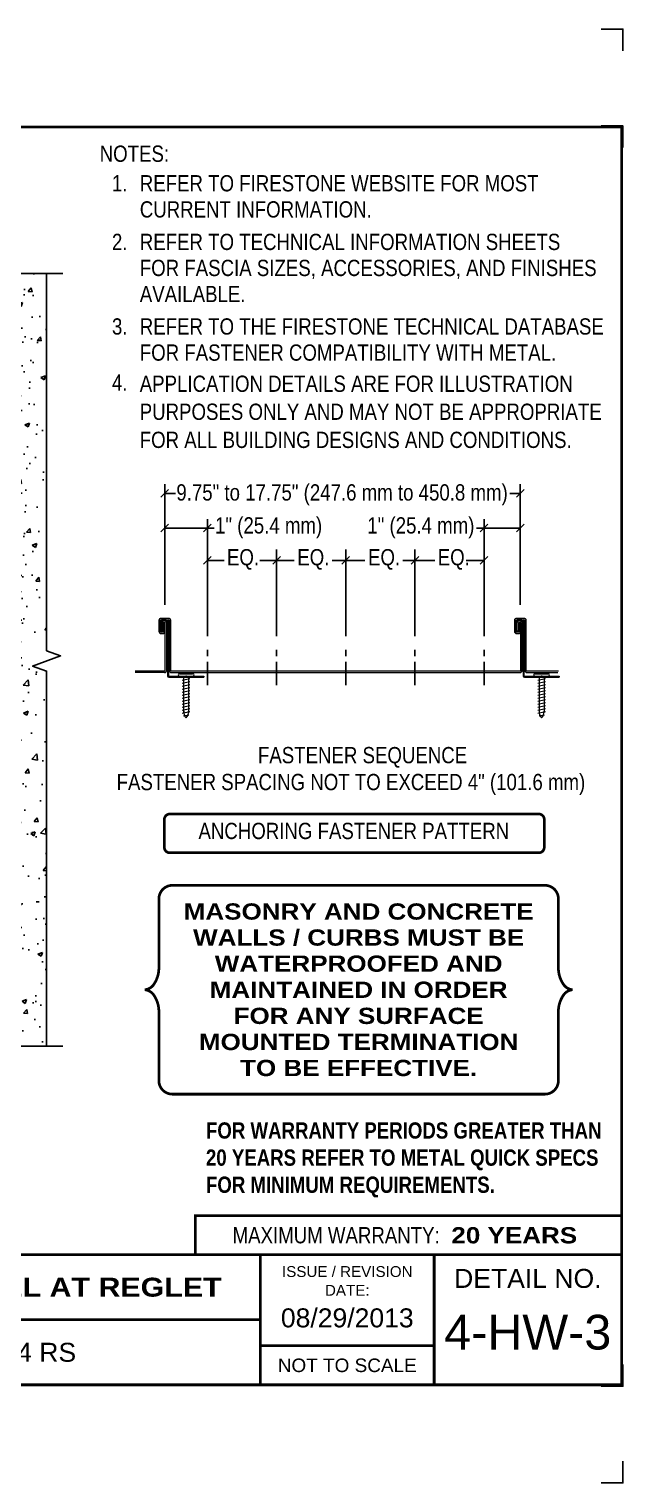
# Model space of a CAD drawing. Header units: inches. Extents: x 0 to 20, y 0 to 16.8.
# Drawn here: x 13.19 to 20.03, y 0 to 16.76 of the extents above; entities that cross this region are included whole.
import ezdxf
from ezdxf.enums import TextEntityAlignment as Align

# ---------------------------------------------------------------- set-up
doc = ezdxf.new("R2010")
doc.units = ezdxf.units.IN
doc.header["$MEASUREMENT"] = 0
doc.layers.get('0').update_dxf_attribs({"linetype": 'CONTINUOUS'})
doc.layers.get('DEFPOINTS').update_dxf_attribs({"linetype": 'CONTINUOUS'})
doc.layers.add('FSBP-ACCESSORY-FIRESTONE', color=7, linetype='CONTINUOUS', lineweight=9)
doc.layers.add('FSBP-TRIMS', color=7, linetype='CONTINUOUS', lineweight=9)
for name, color, linetype in [('FSBP-ANNO-NOTE', 7, 'CONTINUOUS'), ('FSBP-TTLB', 7, 'CONTINUOUS'), ('FSBP-TTLB-BORDER', 7, 'CONTINUOUS'), ('FSBP-TTLB-TEXT', 7, 'CONTINUOUS'), ('FSBP-WALL-CURB', 9, 'CONTINUOUS')]:
    doc.layers.add(name, color=color, linetype=linetype)
doc.styles.add('ARIAL', font='arial.ttf')
doc.styles.add('ARIAL_BOLD', font='')
doc.styles.add('ARIAL_NAR', font='ARIALN.TTF')
doc.styles.add('FSBP_ARIAL_BOLD', font='')
doc.styles.add('FSBP_ARIAL_NAR', font='ARIALN.TTF')
doc.styles.get('ARIAL_BOLD').set_extended_font_data('Arial Black')
doc.styles.get('FSBP_ARIAL_BOLD').set_extended_font_data('Arial Black')

# ---------------------------------------------------------------- blocks, each defined once
blk = doc.blocks.new('A$C486F1324')
at = {"layer": 'DEFPOINTS', "linetype": 'Continuous', "ltscale": 1.75}
for points in [[(20.031, 16.512), (20.031, 16.762), (19.781, 16.762)], [(20.031, 0.25), (20.031, 0), (19.781, 0)]]:
    blk.add_lwpolyline(points, dxfattribs=at)
at = {"layer": 'DEFPOINTS', "color": 1}
for points in [[(20.031, 15.396), (20.031, 15.646), (19.781, 15.646)], [(20.031, 1.365), (20.031, 1.115), (19.781, 1.115)]]:
    blk.add_lwpolyline(points, dxfattribs=at)
at = {"layer": 'FSBP-TTLB', "const_width": 0.0312}
blk.add_lwpolyline([(15.106, 2.631), (20.016, 2.631), (20.016, 3.082), (15.106, 3.082)], close=True, dxfattribs=at)
for points in [[(0.016, 2.631), (0.016, 1.131), (20.016, 1.131), (20.016, 2.631), (0.016, 2.631)], [(15.856, 2.631), (15.856, 1.131)], [(17.857, 2.631), (17.857, 1.131)], [(20.016, 2.631), (20.016, 1.131)], [(4.841, 1.881), (15.856, 1.881)], [(15.856, 1.582), (17.857, 1.582)]]:
    blk.add_lwpolyline(points, dxfattribs=at)
at = {"layer": 'FSBP-TTLB-BORDER', "const_width": 0.0312}
blk.add_lwpolyline([(20.016, 2.631), (20.016, 15.631), (0.016, 15.631), (0.016, 2.631)], dxfattribs=at)
at = {"layer": 'FSBP-TTLB-TEXT', "style": 'ARIAL_NAR'}
blk.add_text('MAXIMUM WARRANTY:', height=0.1875, dxfattribs=at).set_placement((17.921, 2.856), align=Align.MIDDLE_RIGHT)
at = {"layer": 'FSBP-TTLB-TEXT', "style": 'ARIAL'}
for s, height, p in [('ISSUE / REVISION', 0.125, (16.856, 2.437)), ('DETAIL NO.', 0.2188, (18.936, 2.358)), ('DATE:', 0.125, (16.856, 2.221)), ('NOT TO SCALE', 0.15625, (16.856, 1.356))]:
    blk.add_text(s, height=height, dxfattribs=at).set_placement(p, align=Align.MIDDLE_CENTER)
at = {"layer": 'FSBP-TTLB-TEXT'}
for tag, height, style, p in [('MAXIMUM_WARRANTY', 0.188, 'ARIAL_BOLD', (18.055, 2.855)), ('ACCPT_SYSTEMS', 0.219, 'ARIAL', (12.51, 1.506))]:
    blk.add_attdef(tag, text='', height=height, dxfattribs=dict(at, style=style)).set_placement(p, align=Align.MIDDLE_LEFT)
for tag, height, style, p in [('DETAIL_DESCP_LINE_1', 0.219, 'ARIAL_BOLD', (10.347, 2.257)), ('ISSUE_REV_DATE', 0.219, 'ARIAL', (16.856, 1.903)), ('DETAIL_NUMBER', 0.438, 'ARIAL', (18.935, 1.738))]:
    blk.add_attdef(tag, text='', height=height, dxfattribs=dict(at, style=style)).set_placement(p, align=Align.MIDDLE_CENTER)

msp = doc.modelspace()

# ---------------------------------------------------------------- hatches: boundary and pattern name
at = {"layer": 'FSBP-ACCESSORY-FIRESTONE'}
for points in [[(14.786, 9.306, 0.414214), (14.801, 9.291), (14.838, 9.291), (14.838, 9.301), (14.796, 9.301), (14.796, 9.369), (14.786, 9.369)], [(18.881, 9.306, 0.414214), (18.896, 9.291), (18.933, 9.291), (18.933, 9.301), (18.891, 9.301), (18.891, 9.369), (18.881, 9.369)]]:
    msp.add_hatch(color=256, dxfattribs=at).paths.add_polyline_path(points)
at = {"layer": 'FSBP-WALL-CURB'}
h = msp.add_hatch(dxfattribs=at)
h.set_pattern_fill('AR-CONC', color=256, scale=0.075, style=0)
h.set_pattern_definition([(50, (2.80015, -10.33357), (0.537945, -0.047064), [0.05625, -0.61875]), (355, (2.80015, -10.33357), (-0.104064, 0.564144), [0.045, -0.495]), (100.4514, (2.845, -10.3375), (0.433882, 0.51708), [0.047805, -0.525857]), (46.1842, (2.80015, -10.1836), (0.80043, -0.12414), [0.084375, -0.928125]), (96.6356, (2.86685, -10.1939), (0.700997, 0.730588), [0.071708, -0.788785]), (351.1842, (2.80015, -10.1836), (0.700996, 0.73059), [0.0675, -0.7425]), (21, (2.87515, -10.22107), (0.44768, -0.301964), [0.05625, -0.61875]), (326, (2.87515, -10.22107), (0.182486, 0.543863), [0.045, -0.495]), (71.4514, (2.91245, -10.24623), (0.630167, 0.241898), [0.047805, -0.525857]), (37.5, (2.80015, -10.33357), (0.0091199, 0.2496704), [0, -0.489, 0, -0.5025, 0, -0.496875]), (7.5, (2.80015, -10.33357), (0.1973022, 0.2958088), [0, -0.2865, 0, -0.47775, 0, -0.189375]), (327.5, (2.6329, -10.33357), (0.4003668, -0.0169162), [0, -0.1875, 0, -0.585, 0, -0.77625]), (317.5, (2.5579, -10.33357), (0.4373896, 0.0750787), [0, -0.24375, 0, -0.3885, 0, -0.55125])])
h.paths.add_polyline_path([(13.392, 13.944), (11.989, 13.944), (11.93, 13.783), (11.813, 14.105), (11.754, 13.944), (10.278, 13.944), (10.278, 13.454), (10.815, 13.454), (10.816, 13.454), (10.816, 13.454), (10.994, 13.454, -0.273948), (10.994, 13.278), (10.278, 13.278), (10.278, 12.98), (10.895, 12.98), (10.92, 12.974), (10.92, 12.9), (10.895, 12.894), (10.278, 12.894), (10.278, 11.914), (10.929, 11.914), (10.954, 11.907), (10.954, 11.833), (10.929, 11.827), (10.278, 11.827), (10.278, 5.035), (11.754, 5.035), (11.813, 5.196), (11.93, 4.874), (11.989, 5.035), (13.392, 5.035), (13.392, 9.359), (13.231, 9.418), (13.553, 9.535), (13.392, 9.594)])
h.paths.add_polyline_path([(12.73, 9.656, -0.414214), (12.847, 9.538), (12.847, 9.158, 0.140908), (12.891, 9.024, 0.224453), (12.969, 8.978, 0.224453), (12.891, 8.932, 0.140908), (12.847, 8.799), (12.847, 8.418, -0.414214), (12.73, 8.301), (11.013, 8.301, -0.414214), (10.895, 8.418), (10.895, 8.799, 0.140908), (10.852, 8.932, 0.224453), (10.774, 8.978, 0.224453), (10.852, 9.024, 0.140908), (10.895, 9.158), (10.895, 9.538, -0.414214), (11.013, 9.656)], flags=16)
h.paths.add_polyline_path([(11.483, 8.369), (12.263, 8.369), (12.263, 8.646), (11.483, 8.646)], flags=8)
h.paths.add_polyline_path([(11.171, 8.644), (12.576, 8.644), (12.576, 8.862), (11.171, 8.862)], flags=8)
h.paths.add_polyline_path([(11.229, 8.869), (12.513, 8.869), (12.513, 9.087), (11.229, 9.087)], flags=8)
h.paths.add_polyline_path([(11.159, 9.046), (12.562, 9.046), (12.562, 9.323), (11.159, 9.323)], flags=8)
h.paths.add_polyline_path([(11.134, 9.321), (12.626, 9.321), (12.626, 9.539), (11.134, 9.539)], flags=8)

# ---------------------------------------------------------------- linework, layer by layer
at = {"layer": 'FSBP-ACCESSORY-FIRESTONE'}
for p, q in [((14.686, 9.943), (14.686, 9.818)), ((14.702, 9.809), (14.702, 9.951)), ((14.702, 9.951), (14.806, 9.951)), ((14.702, 9.936), (14.702, 9.825)), ((14.798, 9.968), (14.711, 9.968)), ((14.776, 9.941), (14.712, 9.941)), ((14.712, 9.941), (14.712, 9.819)), ((14.716, 9.913), (14.716, 9.824)), ((14.771, 9.951), (14.717, 9.951)), ((14.759, 9.921), (14.733, 9.921)), ((14.733, 9.921), (14.733, 9.824)), ((14.733, 9.894), (14.743, 9.894)), ((14.733, 9.894), (14.733, 9.824)), ((14.751, 9.938), (14.741, 9.938)), ((14.759, 9.909), (14.743, 9.909)), ((14.743, 9.909), (14.743, 9.809)), ((14.743, 9.894), (14.743, 9.828)), ((14.759, 9.36), (14.759, 9.921)), ((14.759, 9.818), (14.759, 9.909)), ((14.776, 9.374), (14.776, 9.941)), ((14.776, 9.368), (14.776, 9.913)), ((14.796, 9.941), (14.785, 9.941)), ((14.786, 9.374), (14.786, 9.936)), ((14.796, 9.374), (14.796, 9.941)), ((14.806, 9.951), (14.806, 9.368)), ((14.806, 9.374), (14.806, 9.936)), ((14.823, 9.36), (14.823, 9.943)), ((18.781, 9.943), (18.781, 9.818)), ((18.798, 9.951), (18.901, 9.951)), ((18.798, 9.809), (18.798, 9.951)), ((18.798, 9.936), (18.798, 9.825)), ((18.893, 9.968), (18.806, 9.968)), ((18.871, 9.941), (18.808, 9.941)), ((18.808, 9.941), (18.808, 9.819)), ((18.811, 9.913), (18.811, 9.824)), ((18.866, 9.951), (18.813, 9.951)), ((18.855, 9.921), (18.828, 9.921)), ((18.828, 9.921), (18.828, 9.824)), ((18.828, 9.894), (18.838, 9.894)), ((18.828, 9.894), (18.828, 9.824)), ((18.846, 9.938), (18.836, 9.938)), ((18.855, 9.909), (18.838, 9.909)), ((18.838, 9.909), (18.838, 9.809)), ((18.838, 9.894), (18.838, 9.828)), ((18.855, 9.36), (18.855, 9.921)), ((18.855, 9.818), (18.855, 9.909)), ((18.871, 9.374), (18.871, 9.941)), ((18.871, 9.368), (18.871, 9.913)), ((18.891, 9.941), (18.88, 9.941)), ((18.881, 9.374), (18.881, 9.936)), ((18.891, 9.374), (18.891, 9.941)), ((18.901, 9.951), (18.901, 9.368)), ((18.901, 9.374), (18.901, 9.936)), ((18.918, 9.36), (18.918, 9.943)), ((14.743, 9.809), (14.702, 9.809)), ((14.711, 9.793), (14.734, 9.793)), ((14.733, 9.824), (14.712, 9.819)), ((14.716, 9.824), (14.733, 9.824)), ((14.731, 9.814), (14.721, 9.811)), ((18.838, 9.809), (18.798, 9.809)), ((18.806, 9.793), (18.83, 9.793)), ((18.828, 9.824), (18.808, 9.819)), ((18.811, 9.824), (18.828, 9.824)), ((18.827, 9.814), (18.817, 9.811)), ((14.786, 9.578), (14.786, 9.306)), ((14.786, 9.578), (14.796, 9.578)), ((14.796, 9.578), (14.796, 9.301)), ((18.881, 9.578), (18.881, 9.306)), ((18.881, 9.578), (18.891, 9.578)), ((18.891, 9.578), (18.891, 9.301)), ((14.759, 9.36), (14.412, 9.36)), ((14.751, 9.343), (14.412, 9.343)), ((14.786, 9.369), (14.796, 9.369)), ((14.796, 9.301), (15.203, 9.301)), ((14.801, 9.291), (15.203, 9.291)), ((18.855, 9.36), (14.823, 9.36)), ((14.831, 9.343), (18.846, 9.343)), ((14.838, 9.301), (14.838, 9.291)), ((14.925, 9.329), (15.073, 9.329)), ((14.925, 9.301), (15.073, 9.301)), ((14.955, 9.291), (15.003, 9.301)), ((14.955, 9.257), (15.043, 9.274)), ((14.955, 9.222), (15.043, 9.239)), ((14.971, 9.301), (14.971, 8.881)), ((15.028, 9.301), (15.028, 8.881)), ((15.203, 9.301), (15.203, 9.291)), ((18.881, 9.369), (18.891, 9.369)), ((18.891, 9.301), (19.298, 9.301)), ((18.896, 9.291), (19.298, 9.291)), ((19.289, 9.36), (18.918, 9.36)), ((18.926, 9.343), (19.28, 9.343)), ((18.933, 9.301), (18.933, 9.291)), ((19.02, 9.329), (19.169, 9.329)), ((19.02, 9.301), (19.169, 9.301)), ((19.051, 9.291), (19.098, 9.301)), ((19.051, 9.257), (19.138, 9.274)), ((19.051, 9.222), (19.138, 9.239)), ((19.066, 9.301), (19.066, 8.881)), ((19.123, 9.301), (19.123, 8.881)), ((19.298, 9.301), (19.298, 9.291)), ((14.955, 9.187), (15.043, 9.205)), ((14.955, 9.153), (15.043, 9.17)), ((14.955, 9.118), (15.043, 9.135)), ((14.955, 9.083), (15.043, 9.1)), ((14.955, 9.048), (15.043, 9.066)), ((19.051, 9.187), (19.138, 9.205)), ((19.051, 9.153), (19.138, 9.17)), ((19.051, 9.118), (19.138, 9.135)), ((19.051, 9.083), (19.138, 9.1)), ((19.051, 9.048), (19.138, 9.066)), ((14.955, 9.014), (15.043, 9.031)), ((14.955, 8.979), (15.043, 8.996)), ((14.955, 8.944), (15.043, 8.962)), ((14.955, 8.909), (15.043, 8.927)), ((14.955, 8.875), (15.043, 8.892)), ((19.051, 9.014), (19.138, 9.031)), ((19.051, 8.979), (19.138, 8.996)), ((19.051, 8.944), (19.138, 8.962)), ((19.051, 8.909), (19.138, 8.927)), ((19.051, 8.875), (19.138, 8.892)), ((14.97, 8.843), (15.032, 8.855)), ((19.065, 8.843), (19.127, 8.855))]:
    msp.add_line(p, q, dxfattribs=at)
for centre in [(14.999, 9.301), (19.095, 9.301)]:
    msp.add_circle(centre, 0.00451, dxfattribs=at)
for centre, radius, start, end in [((14.711, 9.943), 0.025, 90, 180), ((14.717, 9.936), 0.015, 90, 180), ((14.741, 9.913), 0.025, 90, 180), ((14.751, 9.913), 0.025, 0, 90), ((14.771, 9.936), 0.015, 0, 90), ((14.791, 9.936), 0.015, 0, 90), ((14.798, 9.943), 0.025, 0, 90), ((18.806, 9.943), 0.025, 90, 180), ((18.813, 9.936), 0.015, 90, 180), ((18.836, 9.913), 0.025, 90, 180), ((18.846, 9.913), 0.025, 0, 90), ((18.866, 9.936), 0.015, 0, 90), ((18.886, 9.936), 0.015, 0, 90), ((18.893, 9.943), 0.025, 0, 90), ((14.711, 9.818), 0.025, 180, 270), ((14.717, 9.825), 0.015, 180, 285), ((14.728, 9.828), 0.015, 285, 0), ((14.734, 9.818), 0.025, 270, 0), ((18.806, 9.818), 0.025, 180, 270), ((18.813, 9.825), 0.015, 180, 285), ((18.823, 9.828), 0.015, 285, 0), ((18.83, 9.818), 0.025, 270, 0), ((14.751, 9.368), 0.025, 270, 0), ((14.791, 9.374), 0.015, 180, 0), ((14.791, 9.374), 0.005, 180, 0), ((14.801, 9.306), 0.015, 180, 270), ((14.831, 9.368), 0.025, 180, 270), ((14.922, 9.315), 0.0144, 79.4579, 280.5421), ((15.076, 9.315), 0.0144, 259.4579, 100.5421), ((18.846, 9.368), 0.025, 270, 0), ((18.886, 9.374), 0.015, 180, 0), ((18.886, 9.374), 0.005, 180, 0), ((18.896, 9.306), 0.015, 180, 270), ((18.926, 9.368), 0.025, 180, 270), ((19.018, 9.315), 0.0144, 79.4579, 280.5421), ((19.171, 9.315), 0.0144, 259.4579, 100.5421), ((15.071, 8.89), 0.1, 174.9405, 224.6072), ((14.928, 8.89), 0.1, 315.3928, 5.0595), ((19.166, 8.89), 0.1, 174.9405, 224.6072), ((19.023, 8.89), 0.1, 315.3928, 5.0595)]:
    msp.add_arc(centre, radius, start, end, dxfattribs=at)
at = {"layer": 'FSBP-ANNO-NOTE'}
for p, q in [((14.71, 11.364), (14.798, 11.453)), ((14.754, 10.202), (14.754, 11.513)), ((14.876, 11.408), (14.754, 11.408)), ((18.849, 11.408), (18.728, 11.408)), ((18.805, 11.364), (18.893, 11.452)), ((18.849, 10.202), (18.849, 11.513)), ((15.245, 9.762), (15.245, 11.11)), ((18.433, 9.762), (18.433, 11.11)), ((14.71, 10.964), (14.798, 11.053)), ((14.754, 11.008), (15.324, 11.008)), ((15.2, 10.964), (15.289, 11.053)), ((18.849, 11.008), (18.346, 11.008)), ((18.388, 10.964), (18.477, 11.053)), ((18.805, 10.964), (18.893, 11.053)), ((14.754, 10.124), (14.754, 10.736)), ((16.042, 9.762), (16.042, 10.761)), ((16.839, 9.762), (16.839, 10.761)), ((16.839, 9.762), (16.839, 10.761)), ((17.636, 9.762), (17.636, 10.761)), ((18.433, 9.762), (18.433, 10.761)), ((18.849, 10.124), (18.849, 10.735)), ((15.2, 10.592), (15.289, 10.68)), ((15.245, 10.636), (15.436, 10.636)), ((15.85, 10.636), (16.042, 10.636)), ((15.997, 10.592), (16.086, 10.68)), ((16.245, 10.636), (16.042, 10.636)), ((16.683, 10.636), (17.06, 10.636)), ((16.794, 10.592), (16.883, 10.68)), ((17.498, 10.636), (17.864, 10.636)), ((17.591, 10.592), (17.68, 10.68)), ((18.224, 10.636), (18.433, 10.636)), ((18.388, 10.592), (18.477, 10.68)), ((15.245, 9.532), (15.245, 9.606)), ((16.042, 9.532), (16.042, 9.606)), ((16.839, 9.532), (16.839, 9.606)), ((17.636, 9.532), (17.636, 9.606)), ((18.433, 9.532), (18.433, 9.606)), ((15.245, 9.197), (15.245, 9.465)), ((16.042, 9.197), (16.042, 9.465)), ((16.839, 9.197), (16.839, 9.465)), ((17.636, 9.197), (17.636, 9.465)), ((18.433, 9.197), (18.433, 9.465))]:
    msp.add_line(p, q, dxfattribs=at)
at = {"layer": 'FSBP-ANNO-NOTE', "const_width": 0.0312}
for points in [[(18.23, 7.265), (14.811, 7.265, -0.414214), (14.749, 7.327), (14.749, 7.65, -0.414214), (14.811, 7.712)], [(18.23, 7.712), (19.063, 7.712, -0.414214), (19.125, 7.65), (19.125, 7.327, -0.414214), (19.063, 7.265), (18.23, 7.265)]]:
    msp.add_lwpolyline(points, format="xyb", dxfattribs=at)
msp.add_lwpolyline([(14.811, 7.712), (18.23, 7.712)], dxfattribs=at)
msp.add_lwpolyline([(14.686, 5.925), (14.686, 6.733, -0.414214), (14.842, 6.89), (19.132, 6.89, -0.414214), (19.288, 6.733), (19.288, 5.925, 0.140908), (19.347, 5.747, 0.224453), (19.451, 5.686, 0.224453), (19.347, 5.625, 0.140908), (19.288, 5.447), (19.288, 4.638, -0.414214), (19.132, 4.482), (14.842, 4.482, -0.414214), (14.686, 4.638), (14.686, 5.447, 0.140908), (14.627, 5.625, 0.224453), (14.523, 5.686, 0.224453), (14.627, 5.747, 0.140908)], format="xyb", close=True, dxfattribs=at)
at = {"layer": 'FSBP-WALL-CURB'}
for points in [[(13.58, 13.944), (11.989, 13.944), (11.93, 13.783), (11.813, 14.105), (11.754, 13.944), (10.09, 13.944)], [(13.392, 5.035), (13.392, 9.359), (13.231, 9.418), (13.553, 9.535), (13.392, 9.594), (13.392, 13.944)], [(13.58, 5.035), (11.989, 5.035), (11.93, 4.874), (11.813, 5.196), (11.754, 5.035), (10.151, 5.035)]]:
    msp.add_lwpolyline(points, dxfattribs=at)

# ---------------------------------------------------------------- block references
ref = msp.add_blockref('A$C486F1324', (0, 0))
ref.add_attrib('MAXIMUM_WARRANTY', '20 YEARS', dxfattribs={"layer": 'FSBP-TTLB-TEXT', "height": 0.1875, "style": 'ARIAL_BOLD'}).set_placement((18.055, 2.855), align=Align.MIDDLE_LEFT)
ref.add_attrib('DETAIL_NUMBER', '4-HW-3', dxfattribs={"layer": 'FSBP-TTLB-TEXT', "height": 0.4, "style": 'ARIAL'}).set_placement((18.935, 1.738), align=Align.MIDDLE_CENTER)
ref.add_attrib('ISSUE_REV_DATE', '08/29/2013', dxfattribs={"layer": 'FSBP-TTLB-TEXT', "height": 0.2188, "style": 'ARIAL'}).set_placement((16.856, 1.903), align=Align.MIDDLE_CENTER)
ref.add_attrib('ACCPT_SYSTEMS', 'UC-4 RS', dxfattribs={"layer": 'FSBP-TTLB-TEXT', "height": 0.2188, "style": 'ARIAL'}).set_placement((12.51, 1.506), align=Align.MIDDLE_LEFT)
ref.add_attrib('DETAIL_DESCP_LINE_1', 'FIXED HEADWALL WITH MODIFIED J-CHANNEL AT REGLET', dxfattribs={"layer": 'FSBP-TTLB-TEXT', "height": 0.21875, "style": 'ARIAL_BOLD'}).set_placement((10.347, 2.257), align=Align.MIDDLE_CENTER)

# ---------------------------------------------------------------- texts
at = {"layer": 'FSBP-ANNO-NOTE', "style": 'FSBP_ARIAL_NAR'}
for s, p in [('NOTES:', (14.004, 15.325)), ('REFER TO FIRESTONE WEBSITE FOR MOST', (14.466, 14.984)), ('CURRENT INFORMATION.', (14.466, 14.683)), ('REFER TO TECHNICAL INFORMATION SHEETS', (14.466, 14.308)), ('FOR FASCIA SIZES, ACCESSORIES, AND FINISHES', (14.466, 14.008)), ('AVAILABLE.', (14.466, 13.707)), ('REFER TO THE FIRESTONE TECHNICAL DATABASE', (14.466, 13.333)), ('FOR FASTENER COMPATIBILITY WITH METAL.', (14.466, 13.032))]:
    msp.add_text(s, height=0.1875, dxfattribs=at).set_placement(p, align=Align.MIDDLE_LEFT)
at = {"layer": 'FSBP-ANNO-NOTE'}
for s, style, p in [('1.', 'FSBP_ARIAL_NAR', (14.234, 14.984)), ('2.', 'FSBP_ARIAL_NAR', (14.235, 14.308)), ('3.', 'FSBP_ARIAL_NAR', (14.235, 13.333)), ('4.', 'FSBP_ARIAL_NAR', (14.235, 12.686)), ('MASONRY AND CONCRETE', 'FSBP_ARIAL_BOLD', (16.987, 6.588)), ('WALLS / CURBS MUST BE', 'FSBP_ARIAL_BOLD', (16.987, 6.288)), ('WATERPROOFED AND', 'FSBP_ARIAL_BOLD', (16.987, 5.987)), ('MAINTAINED IN ORDER', 'FSBP_ARIAL_BOLD', (16.987, 5.686)), ('FOR ANY SURFACE', 'FSBP_ARIAL_BOLD', (16.987, 5.385)), ('MOUNTED TERMINATION', 'FSBP_ARIAL_BOLD', (16.987, 5.084)), ('TO BE EFFECTIVE.', 'FSBP_ARIAL_BOLD', (16.987, 4.784))]:
    msp.add_text(s, height=0.1875, dxfattribs=dict(at, style=style)).set_placement(p, align=Align.MIDDLE_CENTER)
at = {"layer": 'FSBP-ANNO-NOTE', "style": 'FSBP_ARIAL_NAR'}
for s, p in [('9.75" to 17.75" (247.6 mm to 450.8 mm)', (14.887, 11.326)), ('1" (25.4 mm)', (15.333, 10.946)), ('1" (25.4 mm)', (17.087, 10.946)), ('EQ.', (15.47, 10.579)), ('EQ.', (16.28, 10.579)), ('EQ.', (17.095, 10.579)), ('EQ.', (17.898, 10.579)), ('FASTENER SEQUENCE', (15.827, 8.297)), ('FASTENER SPACING NOT TO EXCEED 4" (101.6 mm)', (14.199, 7.987)), ('ANCHORING FASTENER PATTERN', (15.142, 7.423))]:
    msp.add_text(s, height=0.1875, dxfattribs=at).set_placement(p)
at = {"layer": 'FSBP-ANNO-NOTE', "insert": (15.228, 4.157), "char_height": 0.1875, "attachment_point": 1, "style": 'FSBP_ARIAL_NAR'}
msp.add_mtext('{\\fArial Narrow|b1|i0|c0|p34;FOR WARRANTY PERIODS GREATER THAN\\P20 YEARS REFER TO METAL QUICK SPECS\\PFOR MINIMUM REQUIREMENTS.}', dxfattribs=at)
at = {"layer": 'FSBP-TRIMS', "style": 'FSBP_ARIAL_NAR'}
for s, p in [('APPLICATION DETAILS ARE FOR ILLUSTRATION', (14.465, 12.579)), ('PURPOSES ONLY AND MAY NOT BE APPROPRIATE', (14.465, 12.256)), ('FOR ALL BUILDING DESIGNS AND CONDITIONS.', (14.465, 11.932))]:
    msp.add_text(s, height=0.1875, dxfattribs=at).set_placement(p)

doc.saveas('drawing.dxf')
